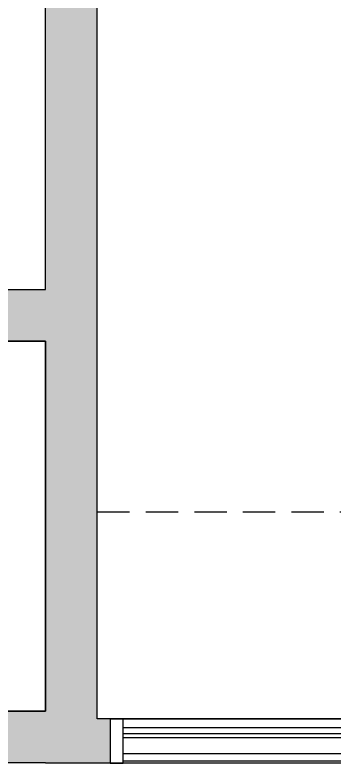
# Model space of a CAD drawing. Header units: millimetres. Extents: x 0 to 460473, y -68369 to 85219.
# Drawn here: x 262907 to 264141, y 27999 to 30891 of the extents above; entities that cross this region are included whole.
import ezdxf

# ---------------------------------------------------------------- set-up
doc = ezdxf.new("R2010")
doc.units = ezdxf.units.MM
doc.header["$LTSCALE"] = 50
doc.linetypes.add('HIDDEN2', pattern=[0.1875, 0.125, -0.0625])
for name, color, linetype in [('fur', 6, 'Continuous'), ('ha', 8, 'Continuous'), ('hid', 8, 'HIDDEN2'), ('wall', 2, 'Continuous'), ('win', 4, 'Continuous')]:
    doc.layers.add(name, color=color, linetype=linetype)

# ---------------------------------------------------------------- blocks, each defined once
blk = doc.blocks.new('EWEDSF')
at = {"layer": 'ha', "transparency": 33554559}
h = blk.add_hatch(color=256, dxfattribs=at)
h.dxf.hatch_style = 1
h.paths.add_polyline_path([(230234, 29629.7), (230234, 32479.7), (230344, 32479.7), (230344, 32679.7), (230034, 32679.7), (230034, 29829.7), (229434, 29829.7), (229434, 29629.7), (230034, 29629.7), (230034, 28199.2), (229414, 28199.2), (229414, 27999.7), (230034, 27999.7), (230284, 27999.7), (230284, 28169.7), (230234, 28169.7)])
at = {"layer": 'wall', "color": 2}
for p, q in [((230034, 29829.7), (230034, 32679.7)), ((230234, 29629.7), (230234, 32479.7)), ((230034, 28199.2), (230034, 29629.7)), ((230234, 28169.7), (230234, 29629.7)), ((233274, 28169.7), (230234, 28169.7)), ((230034, 27999.7), (233434, 27999.7))]:
    blk.add_line(p, q, dxfattribs=at)
for points in [[(230034, 29629.7), (229434, 29629.7), (229434, 29829.7), (230034, 29829.7)], [(230034, 27999.7), (229414, 27999.7), (229414, 28199.2), (230034, 28199.2)]]:
    blk.add_lwpolyline(points, dxfattribs=at)
at = {"layer": 'win'}
for p, q in [((232844, 28169.2), (230324, 28169.2)), ((232834, 28096.7), (230334, 28096.7)), ((232834, 28096.7), (230334, 28096.7)), ((232834, 27999.2), (230334, 27999.2))]:
    blk.add_line(p, q, dxfattribs=at)
blk.add_lwpolyline([(230284, 27999.2), (230334, 27999.2), (230334, 28169.2), (230284, 28169.2)], close=True, dxfattribs=at)
for points in [[(230334, 28136.7), (231564, 28136.7), (231564, 28111.7), (230334, 28111.7)], [(230334, 28036.7), (231564, 28036.7), (231564, 28006.7), (230334, 28006.7)]]:
    blk.add_lwpolyline(points, dxfattribs=at)

msp = doc.modelspace()

# ---------------------------------------------------------------- linework, layer by layer
at = {"layer": 'fur'}
msp.add_lwpolyline([(262425.69508131, 29629.695099), (263025.69508131, 29629.695099), (263025.69508131, 28199.19557438), (262425.69508131, 28199.19557438)], close=True, dxfattribs=at)
at = {"layer": 'hid', "ltscale": 20}
msp.add_line((263225.69508131, 28969.695099), (266265.69508131, 28969.695099), dxfattribs=at)

# ---------------------------------------------------------------- block references
at = {"layer": 'ha'}
msp.add_blockref('EWEDSF', (32991.69642986, 0), dxfattribs=at)

doc.saveas('drawing.dxf')
